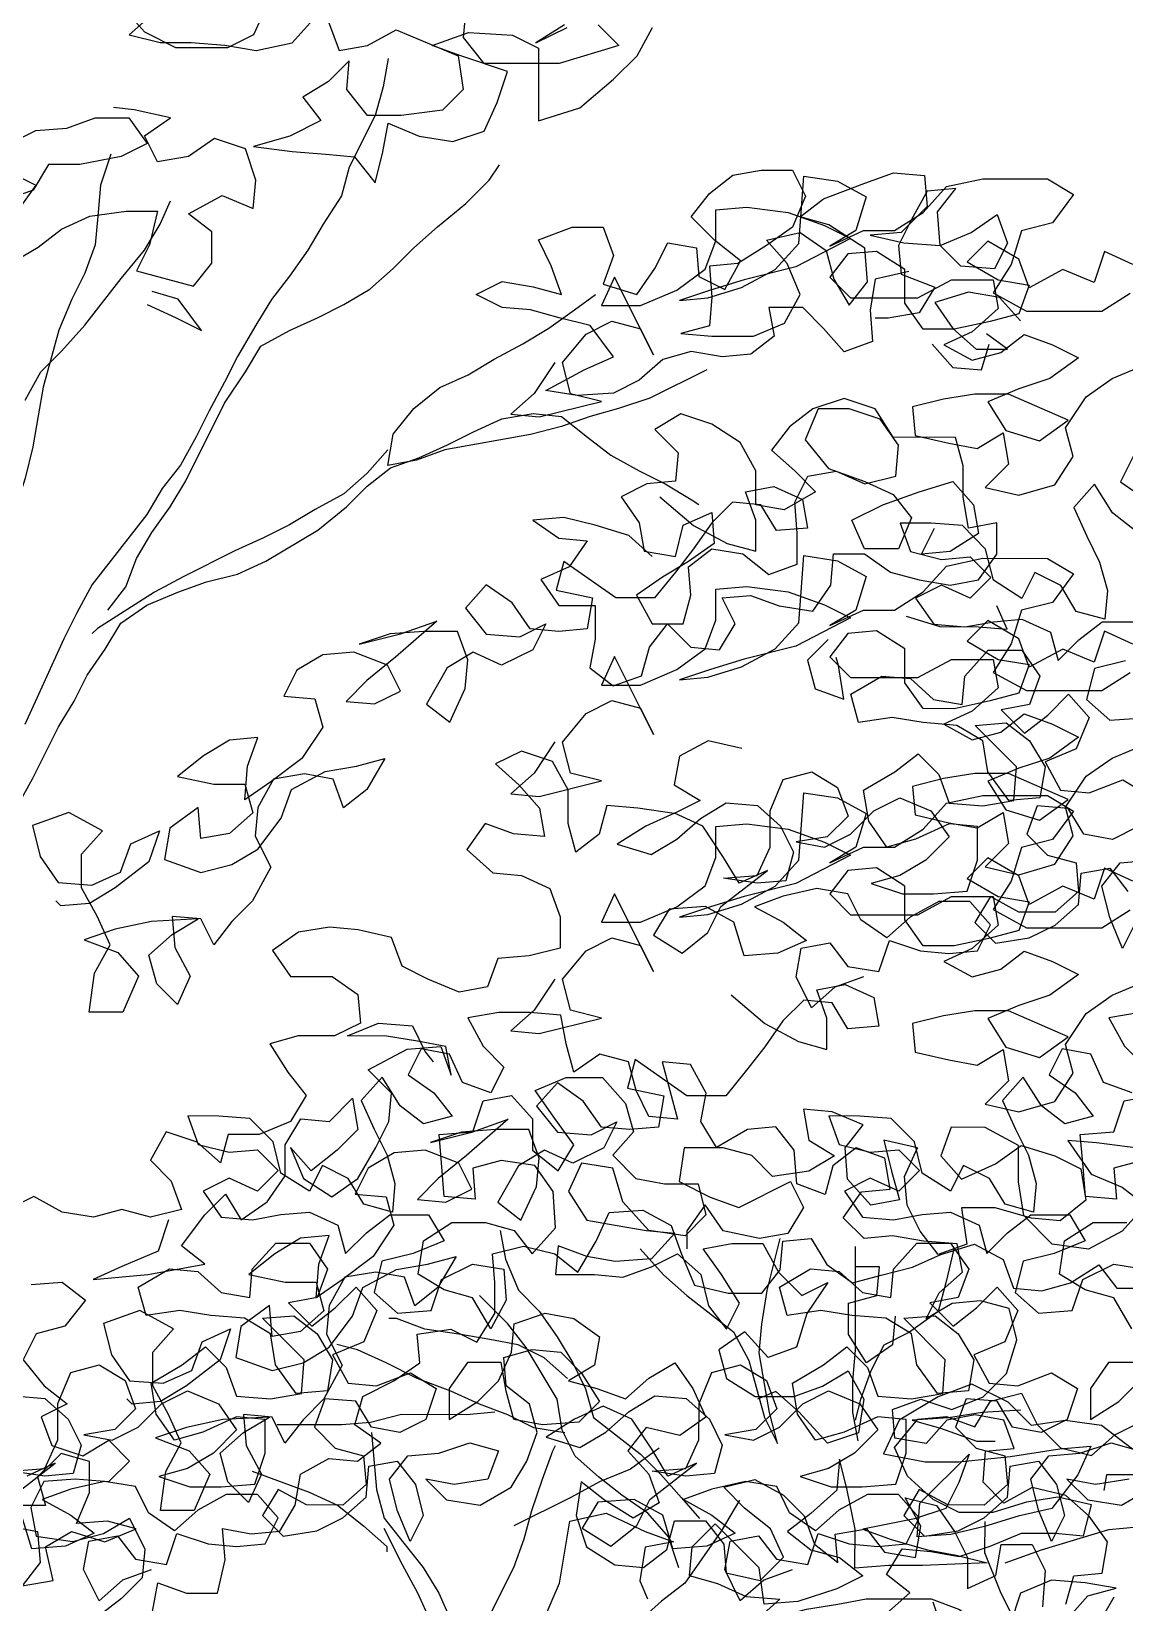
# Model space of a CAD drawing. Header units: inches. Extents: x 350994 to 353538, y 1581369 to 1583842.
# Drawn here: x 351498.143 to 351498.83, y 1583583.236 to 1583584.223 of the extents above; entities that cross this region are included whole.
import ezdxf

# ---------------------------------------------------------------- set-up
doc = ezdxf.new("R2010")
doc.units = ezdxf.units.IN
doc.header["$MEASUREMENT"] = 0
doc.linetypes.add('1', pattern=[0])
doc.layers.add('FOREST', color=96, linetype='Continuous')
doc.layers.add('TREE', color=81, linetype='1')

# ---------------------------------------------------------------- blocks, each defined once
blk = doc.blocks.new('TREE_4')
at = {"color": 94}
for points in [[(-470, 8776.1), (-493.2, 8741.5), (-519.3, 8718.4), (-487.5, 8715.4), (-418, 8732.7), (-452.7, 8741.4), (-461.4, 8776.1), (-435.3, 8807.9), (-406.4, 8822.4), (-374.6, 8813.6), (-360.2, 8784.7), (-403.5, 8871.5), (-417.9, 8839.7), (-374.6, 8839.7), (-334.1, 8857), (-302.3, 8880.1), (-290.7, 8911.9), (-290.6, 8946.6), (-255.9, 8949.4), (-209.7, 8943.6), (-169.2, 8929.1), (-140.3, 8914.6), (-201.1, 8882.9), (-258.9, 8868.5), (-296.5, 8856.9), (-331.2, 8845.4), (-299.4, 8848.3), (-261.8, 8859.8), (-224.2, 8880), (-198.1, 8908.9), (-195.2, 8943.6), (-192.3, 8984.1), (-154.7, 8978.3), (-122.9, 8960.9), (-134.5, 8923.3), (-163.5, 8906), (-125.8, 8923.3), (-91.2, 8923.3), (-59.3, 8943.5), (-33.3, 8972.4), (7.2, 8981), (79.5, 8980.9), (108.4, 8963.6), (85.2, 8931.8), (50.5, 8923.1), (38.9, 8885.6), (18.7, 8853.8), (56.2, 8833.5), (140.1, 8833.4), (171.9, 8853.6)], [(174.8, 8885.4), (143, 8899.9), (131.4, 8865.2), (96.7, 8879.7), (59.1, 8859.5), (47.6, 8891.3), (12.9, 8911.6), (-10.2, 8888.5), (24.4, 8868.2), (59.1, 8862.4), (47.5, 8830.6), (15.7, 8822), (-24.8, 8813.3), (-59.4, 8813.4), (-79.7, 8842.3), (-79.6, 8879.9), (-111.4, 8900.1), (-143.2, 8897.3), (-163.5, 8871.3), (-140.4, 8848.1), (-65.2, 8848.1), (-27.6, 8868.3), (18.7, 8868.2), (24.4, 8836.4), (-4.5, 8810.4), (-36.3, 8796), (-4.5, 8778.6), (27.3, 8787.3), (53.3, 8807.5), (85.1, 8795.9), (114, 8781.4), (82.2, 8758.3), (47.5, 8746.8), (12.8, 8732.3), (33, 8700.5), (70.5, 8688.9), (102.4, 8712), (35.9, 8741), (-1.7, 8741), (-36.4, 8735.3), (-71.1, 8726.6), (-68.2, 8694.8), (-30.7, 8686.1), (1.1, 8680.3), (30.1, 8697.6), (35.8, 8662.9), (9.8, 8636.9), (47.4, 8628.2), (87.8, 8639.7), (108.1, 8671.5), (99.5, 8703.3), (122.6, 8738), (151.6, 8758.2), (186.3, 8772.7)], [(-352.9, 8626.4), (-315.4, 8594.5), (-277.8, 8574.3), (-246, 8565.6), (-246, 8600.3), (-257.5, 8632.1), (-225.7, 8637.8), (-193.9, 8623.3), (-188.2, 8591.5), (-222.9, 8588.7), (-240.2, 8617.6), (-272, 8620.5), (-295.1, 8597.4), (-315.4, 8568.5), (-335.7, 8542.5), (-358.8, 8513.6), (-402.2, 8513.7), (-460, 8554.2), (-468.7, 8522.4), (-428.2, 8513.7), (-434, 8479), (-465.8, 8476.1), (-497.6, 8479), (-517.8, 8508), (-546.7, 8528.2), (-569.9, 8502.2), (-546.8, 8473.3), (-509.2, 8470.4), (-480.3, 8484.8), (-494.8, 8455.9), (-529.5, 8438.6), (-561.3, 8453.1), (-590.2, 8435.8), (-613.4, 8395.3), (-587.4, 8375), (-570, 8412.6), (-567.1, 8444.4), (-578.6, 8476.2), (-616.2, 8476.3), (-653.8, 8473.4), (-688.5, 8461.9), (-642.2, 8473.4), (-601.7, 8487.8), (-648, 8447.4), (-679.8, 8421.4), (-703, 8398.3), (-671.2, 8395.4), (-642.3, 8409.8), (-656.7, 8438.7), (-694.3, 8453.2), (-729, 8450.3), (-757.9, 8433), (-772.4, 8404.1), (-737.7, 8401.2), (-729, 8369.4), (-752.2, 8334.7), (-786.9, 8308.7), (-815.9, 8288.5), (-812.9, 8326.1), (-801.3, 8357.9), (-833.1, 8355), (-862.1, 8337.7), (-891, 8314.6), (-850.5, 8305.9), (-815.8, 8305.9), (-807.2, 8274.1), (-833.2, 8250.9), (-865, 8245.2), (-867.9, 8279.9), (-899.7, 8256.8), (-905.5, 8222.1), (-865.1, 8207.6), (-830.4, 8216.2), (-801.4, 8233.6), (-775.4, 8268.2), (-763.8, 8300), (-726.2, 8320.2), (-691.5, 8326), (-659.7, 8334.6), (-680, 8300), (-706, 8279.7), (-717.5, 8311.6), (-749.3, 8317.4), (-784, 8311.6), (-801.4, 8279.8), (-804.3, 8248), (-787, 8213.3), (-807.3, 8175.7), (-830.4, 8152.6), (-850.7, 8126.6), (-865.1, 8155.6), (-896.9, 8158.5), (-894.1, 8123.8), (-876.8, 8092), (-891.2, 8060.2), (-914.3, 8083.3), (-923, 8115.1), (-896.9, 8138.2), (-868, 8155.6), (-920.1, 8152.7), (-960.6, 8144.1), (-995.3, 8132.5), (-957.7, 8118.1), (-934.6, 8092), (-952, 8051.6), (-989.5, 8051.6), (-983.7, 8095), (-966.3, 8126.7), (-980.8, 8158.6), (-998.1, 8190.4), (-998.1, 8228), (-974.9, 8254), (-1012.5, 8274.2), (-1053, 8259.8), (-1044.3, 8225.1), (-1024.1, 8196.2), (-986.5, 8193.3), (-954.7, 8207.7), (-943.1, 8239.5), (-911.3, 8253.9), (-922.9, 8219.2), (-960.5, 8190.3), (-989.4, 8173), (-1021.2, 8170.2), (-1027, 8175.9)], [(-470, 8353), (-493.2, 8318.3), (-519.3, 8295.2), (-487.5, 8292.3), (-418, 8309.5), (-452.7, 8318.2), (-461.4, 8352.9), (-435.3, 8384.7), (-406.4, 8399.2), (-374.6, 8390.5), (-360.2, 8361.5), (-403.5, 8448.3), (-417.9, 8416.5), (-374.6, 8416.5), (-334.1, 8433.8), (-302.3, 8456.9), (-290.7, 8488.7), (-290.6, 8523.4), (-255.9, 8526.2), (-209.7, 8520.4), (-169.2, 8505.9), (-140.3, 8491.4), (-201.1, 8459.7), (-258.9, 8445.3), (-296.5, 8433.8), (-331.2, 8422.2), (-299.4, 8425.1), (-261.8, 8436.6), (-224.2, 8456.8), (-198.1, 8485.7), (-195.2, 8520.4), (-192.3, 8560.9), (-154.7, 8555.1), (-122.9, 8537.7), (-134.5, 8500.1), (-163.5, 8482.8), (-125.8, 8500.1), (-91.2, 8500.1), (-59.3, 8520.3), (-33.3, 8549.2), (7.2, 8557.8), (79.5, 8557.7), (108.4, 8540.4), (85.2, 8508.6), (50.5, 8499.9), (38.9, 8462.4), (18.7, 8430.6), (56.2, 8410.3), (140.1, 8410.2), (171.9, 8430.4)], [(174.8, 8462.2), (143, 8476.7), (131.4, 8442), (96.7, 8456.5), (59.1, 8436.3), (47.6, 8468.1), (12.9, 8488.4), (-10.2, 8465.3), (24.4, 8445), (59.1, 8439.2), (47.5, 8407.4), (15.7, 8398.8), (-24.8, 8390.1), (-59.4, 8390.2), (-79.7, 8419.1), (-79.6, 8456.7), (-111.4, 8477), (-143.2, 8474.1), (-163.5, 8448.1), (-140.4, 8424.9), (-65.2, 8424.9), (-27.6, 8445.1), (18.7, 8445), (24.4, 8413.2), (-4.5, 8387.2), (-36.3, 8372.8), (-4.5, 8355.4), (27.3, 8364.1), (53.3, 8384.3), (85.1, 8372.7), (114, 8358.2), (82.2, 8335.1), (47.5, 8323.6), (12.8, 8309.1), (33, 8277.3), (70.5, 8265.7), (102.4, 8288.8), (35.9, 8317.8), (-1.7, 8317.8), (-36.4, 8312.1), (-71.1, 8303.4), (-68.2, 8271.6), (-30.7, 8262.9), (1.1, 8257.1), (30.1, 8274.4), (35.8, 8239.7), (9.8, 8213.7), (47.4, 8205), (87.8, 8216.6), (108.1, 8248.3), (99.5, 8280.2), (122.6, 8314.8), (151.6, 8335), (186.3, 8349.5)], [(-261.6, 8345.6), (-299.2, 8354.3), (-331, 8337), (-336.9, 8305.2), (-308, 8287.8), (-336.9, 8273.4), (-377.4, 8279.2), (-412, 8282.1), (-420.7, 8250.3), (-446.8, 8230.1), (-455.4, 8261.9), (-455.4, 8299.5), (-472.7, 8331.3), (-507.4, 8342.9), (-536.3, 8328.5), (-510.3, 8305.3), (-487.2, 8279.3), (-481.5, 8247.5), (-516.2, 8250.4), (-548, 8262), (-568.2, 8233.1), (-539.3, 8207.1), (-507.5, 8204.1), (-475.7, 8189.7), (-464.2, 8157.8), (-464.2, 8123.2), (-498.9, 8114.5), (-533.6, 8111.7), (-545.2, 8079.9), (-577, 8074.1), (-611.7, 8088.6), (-640.6, 8103.1), (-652.2, 8134.9), (-689.7, 8143.6), (-721.5, 8146.5), (-756.2, 8140.8), (-785.2, 8120.6), (-765, 8091.6), (-718.7, 8091.6), (-689.8, 8071.3), (-686.9, 8039.5), (-715.9, 8025.1), (-756.3, 8025.1), (-788.2, 8016.5), (-767.9, 7984.6), (-747.7, 7958.6), (-765.1, 7929.7), (-799.8, 7915.3), (-834.5, 7915.3), (-843.2, 7883.5), (-869.2, 7906.7), (-903.9, 7918.3), (-921.3, 7886.5), (-898.2, 7863.3), (-886.6, 7831.5), (-921.3, 7822.9), (-953.1, 7831.6), (-984.9, 7822.9), (-1019.6, 7828.7), (-1051.4, 7846.1), (-1080.3, 7831.7)], [(-1054.4, 7747.8), (-1019.7, 7750.7), (-993.7, 7730.4), (-1016.9, 7701.5), (-1048.7, 7692.9), (-1063.2, 7664), (-1040, 7635), (-1014, 7614.8), (-1043, 7600.4), (-1031.4, 7568.5), (-996.8, 7556.9), (-967.8, 7574.3), (-944.7, 7551.1), (-967.9, 7528), (-1005.4, 7530.9), (-1040.1, 7528.1), (-1054.6, 7499.2), (-1048.9, 7467.4), (-1008.4, 7461.5), (-973.7, 7470.2), (-944.8, 7487.5), (-927.5, 7452.8), (-930.4, 7421), (-953.5, 7397.9), (-979.6, 7377.7)], [(-918.8, 7383.4), (-913, 7415.2), (-881.2, 7403.6), (-846.5, 7403.6), (-837.8, 7441.1), (-840.7, 7475.8), (-808.9, 7470), (-777.1, 7472.9), (-759.7, 7501.8), (-753.9, 7536.5), (-722.1, 7553.8), (-690.3, 7550.9), (-664.2, 7571.1), (-693.1, 7591.4), (-684.4, 7623.2), (-649.7, 7640.5), (-620.8, 7660.7), (-623.6, 7692.5), (-586.1, 7698.2), (-557.2, 7683.8), (-536.9, 7715.5), (-536.9, 7750.2), (-539.7, 7782), (-505, 7790.7), (-470.3, 7782), (-444.3, 7761.7), (-424.1, 7796.4), (-409.6, 7828.2), (-372, 7831), (-340.2, 7813.7), (-328.7, 7781.9), (-314.2, 7747.1), (-276.7, 7738.4), (-239.1, 7738.4), (-218.8, 7764.4), (-215.9, 7796.2), (-184.1, 7799.1), (-166.8, 7770.1), (-137.9, 7749.9), (-106, 7758.5), (-71.3, 7767.2), (-39.5, 7781.6), (-1.9, 7793.1), (29.9, 7775.7), (41.4, 7743.9), (73.2, 7741), (105, 7749.7), (136.8, 7769.9), (157, 7743.8), (194.6, 7743.8)], [(180.3, 7899.9), (134.1, 7905.8), (102.3, 7908.7), (128.3, 7871.1), (162.9, 7856.6), (188.9, 7836.3), (162.9, 7807.4), (125.3, 7787.2), (84.8, 7793), (53, 7824.9), (47.3, 7862.5), (47.3, 7902.9), (9.8, 7923.2), (-27.8, 7923.3), (-39.4, 7891.5), (-16.3, 7865.4), (21.3, 7882.7), (50.2, 7902.9), (87.8, 7891.3), (116.7, 7876.9), (122.4, 7842.2), (93.5, 7819.1), (61.7, 7822), (21.2, 7833.6), (-16.3, 7833.6), (-10.6, 7793.1), (-42.4, 7781.6), (-62.6, 7807.6), (-77.1, 7836.6), (-79.9, 7868.4), (-65.4, 7900.2), (-103, 7908.9), (-94.4, 7874.2), (-85.7, 7842.3), (-117.5, 7836.6), (-143.5, 7865.5), (-146.4, 7900.2), (-126.1, 7926.2), (-160.8, 7940.7), (-192.6, 7943.6), (-186.9, 7908.9), (-158, 7891.6), (-186.9, 7874.2), (-227.4, 7868.5), (-250.5, 7891.7), (-282.3, 7900.4), (-325.7, 7900.4), (-331.5, 7862.8), (-296.8, 7845.4), (-265, 7833.8), (-207.1, 7862.7), (-192.7, 7833.8), (-210.1, 7804.9), (-241.9, 7799.1), (-282.4, 7807.8), (-302.6, 7836.8), (-322.8, 7807.9), (-322.9, 7787.6)], [(-470, 8088.5), (-493.2, 8053.8), (-519.3, 8030.7), (-487.5, 8027.8), (-418, 8045), (-452.7, 8053.8), (-461.4, 8088.5), (-435.3, 8120.2), (-406.4, 8134.7), (-374.6, 8126), (-360.2, 8097), (-403.5, 8183.8), (-417.9, 8152), (-374.6, 8152), (-334.1, 8169.3), (-302.3, 8192.4), (-290.7, 8224.2), (-290.6, 8258.9), (-255.9, 8261.7), (-209.7, 8255.9), (-169.2, 8241.4), (-140.3, 8226.9), (-201.1, 8195.2), (-258.9, 8180.8), (-296.5, 8169.3), (-331.2, 8157.7), (-299.4, 8160.6), (-261.8, 8172.1), (-224.2, 8192.3), (-198.1, 8221.2), (-195.2, 8255.9), (-192.3, 8296.4), (-154.7, 8290.6), (-122.9, 8273.2), (-134.5, 8235.6), (-163.5, 8218.3), (-125.8, 8235.6), (-91.2, 8235.6), (-59.3, 8255.8), (-33.3, 8284.7), (7.2, 8293.3), (79.5, 8293.2), (108.4, 8275.9), (85.2, 8244.1), (50.5, 8235.4), (38.9, 8197.9), (18.7, 8166.1), (56.2, 8145.8), (140.1, 8145.7), (171.9, 8165.9)], [(174.8, 8197.7), (143, 8212.2), (131.4, 8177.5), (96.7, 8192), (59.1, 8171.8), (47.6, 8203.6), (12.9, 8223.9), (-10.2, 8200.8), (24.4, 8180.5), (59.1, 8174.7), (47.5, 8142.9), (15.7, 8134.3), (-24.8, 8125.6), (-59.4, 8125.7), (-79.7, 8154.6), (-79.6, 8192.2), (-111.4, 8212.5), (-143.2, 8209.6), (-163.5, 8183.6), (-140.4, 8160.4), (-65.2, 8160.4), (-27.6, 8180.6), (18.7, 8180.5), (24.4, 8148.7), (-4.5, 8122.7), (-36.3, 8108.3), (-4.5, 8090.9), (27.3, 8099.6), (53.3, 8119.8), (85.1, 8108.2), (114, 8093.7), (82.2, 8070.6), (47.5, 8059.1), (12.8, 8044.7), (33, 8012.8), (70.5, 8001.2), (102.4, 8024.3), (35.9, 8053.3), (-1.7, 8053.3), (-36.4, 8047.6), (-71.1, 8038.9), (-68.2, 8007.1), (-30.7, 7998.4), (1.1, 7992.6), (30.1, 8009.9), (35.8, 7975.2), (9.8, 7949.2), (47.4, 7940.5), (87.8, 7952.1), (108.1, 7983.8), (99.5, 8015.7), (122.6, 8050.3), (151.6, 8070.5), (186.3, 8085)], [(-273.5, 8070.9), (-235.9, 8039.1), (-198.3, 8018.8), (-166.5, 8010.1), (-166.5, 8044.8), (-178, 8076.6), (-146.2, 8082.4), (-114.4, 8067.9), (-108.7, 8036.1), (-143.4, 8033.2), (-160.7, 8062.2), (-192.5, 8065.1), (-215.7, 8042), (-235.9, 8013.1), (-256.2, 7987.1), (-279.3, 7958.2), (-322.7, 7958.2), (-380.5, 7998.7), (-389.2, 7967), (-348.7, 7958.2), (-354.5, 7923.6), (-386.4, 7920.7), (-418.2, 7923.6), (-438.4, 7952.5), (-467.3, 7972.8), (-490.4, 7946.8), (-467.3, 7917.9), (-429.7, 7914.9), (-400.8, 7929.4), (-415.3, 7900.5), (-450, 7883.2), (-481.8, 7897.6), (-510.7, 7880.3), (-533.9, 7839.9), (-507.9, 7819.6), (-490.5, 7857.2), (-487.6, 7889), (-499.1, 7920.8), (-536.7, 7920.8), (-574.3, 7918), (-609, 7906.4), (-562.7, 7918), (-522.2, 7932.4), (-568.5, 7891.9), (-600.4, 7866), (-623.5, 7842.8), (-591.7, 7839.9), (-562.8, 7854.4), (-577.2, 7883.3), (-614.8, 7897.8), (-649.5, 7894.9), (-678.4, 7877.6), (-692.9, 7848.7), (-658.2, 7845.8), (-649.6, 7814), (-672.7, 7779.3), (-707.4, 7753.3), (-736.4, 7733.1), (-733.4, 7770.7), (-721.9, 7802.5), (-753.7, 7799.6), (-782.6, 7782.3), (-811.5, 7759.2), (-771.1, 7750.5), (-736.4, 7750.4), (-727.7, 7718.6), (-753.8, 7695.5), (-785.6, 7689.8), (-788.4, 7724.4), (-820.3, 7701.3), (-826.1, 7666.7), (-785.6, 7652.2), (-750.9, 7660.8), (-722, 7678.1), (-695.9, 7712.8), (-684.3, 7744.6), (-646.7, 7764.8), (-612, 7770.5), (-580.2, 7779.2), (-600.5, 7744.5), (-626.5, 7724.3), (-638, 7756.1), (-669.8, 7761.9), (-704.5, 7756.2), (-721.9, 7724.4), (-724.8, 7692.6), (-707.5, 7657.9), (-727.8, 7620.3), (-751, 7597.2), (-771.2, 7571.2), (-785.6, 7600.1), (-817.4, 7603), (-814.6, 7568.3), (-797.3, 7536.5), (-811.8, 7504.7), (-834.9, 7527.9), (-843.5, 7559.7), (-817.5, 7582.8), (-788.5, 7600.1), (-840.6, 7597.3), (-881.1, 7588.6), (-915.8, 7577.1), (-878.2, 7562.6), (-855.1, 7536.6), (-872.5, 7496.1), (-910.1, 7496.1), (-904.2, 7539.5), (-886.9, 7571.3), (-901.3, 7603.1), (-918.6, 7634.9), (-918.6, 7672.5), (-895.4, 7698.5), (-933, 7718.8), (-973.5, 7704.4), (-964.8, 7669.7), (-944.6, 7640.7), (-907, 7637.8), (-875.2, 7652.2), (-863.6, 7684), (-831.8, 7698.5), (-843.4, 7663.8), (-881, 7634.9), (-910, 7617.6), (-941.8, 7614.7), (-947.5, 7620.5)], [(-901.1, 7820), (-912.7, 7785.3), (-953.2, 7768), (-985, 7753.5), (-924.3, 7759.3), (-860.7, 7770.8), (-886.7, 7791), (-860.6, 7825.7), (-837.5, 7848.8), (-820.1, 7819.9), (-791.2, 7840.1), (-770.9, 7869), (-770.9, 7903.7), (-753.5, 7932.6), (-721.7, 7929.7), (-695.7, 7955.7), (-689.9, 7921), (-713.1, 7897.9), (-742, 7874.8), (-765.1, 7900.8), (-750.7, 7866.1), (-718.9, 7845.8), (-690, 7866), (-669.7, 7900.7), (-655.2, 7929.6), (-652.3, 7961.4), (-678.3, 7987.5), (-634.9, 8010.5), (-597.3, 8013.4), (-585.8, 7981.6), (-591.6, 8013.4), (-623.4, 8019.2), (-658, 8025), (-701.4, 8025.1), (-666.7, 8039.5), (-629.1, 8036.6), (-614.7, 8007.6), (-606, 7996.1)], [(824.8, 7558.2), (810.3, 7526.4), (781.4, 7511.9), (723.5, 7512), (688.9, 7529.4), (665.7, 7555.4)], [(697.5, 7549.6), (671.5, 7526.5), (706.2, 7517.8), (740.9, 7517.8), (778.5, 7514.8), (813.2, 7509), (853.6, 7517.7), (876.8, 7543.7)], [(894.1, 7540.8), (905.7, 7508.9), (937.5, 7514.7), (969.3, 7532), (1038.7, 7503), (1044.4, 7465.4), (1021.3, 7442.3), (975, 7436.6), (937.4, 7436.6), (914.3, 7465.6), (917.2, 7497.4), (894.1, 7474.3), (865.2, 7456.9), (885.4, 7430.9), (850.7, 7413.6), (810.2, 7402.1), (853.5, 7396.2), (891.1, 7393.3), (922.9, 7390.4), (946, 7361.4), (954.7, 7396.1), (960.5, 7427.9), (995.2, 7413.4), (1032.8, 7407.6), (1067.5, 7419.2), (1082, 7451), (1093.6, 7485.6), (1041.6, 7503), (1009.8, 7514.6), (1050.3, 7529), (1099.4, 7526.1), (1128.3, 7511.6), (1128.2, 7430.7), (1174.5, 7445.1), (1212.1, 7476.9), (1238.2, 7502.9), (1255.6, 7534.6)], [(1157.3, 7537.6), (1125.4, 7517.4), (1160.1, 7534.7)], [(1194.8, 7537.6), (1217.9, 7514.4), (1151.4, 7494.3), (1067.6, 7494.3), (1044.5, 7523.3), (1047.4, 7555.1)], [(-531, 7808.1), (-525.3, 7776.3), (-510.8, 7741.5), (-487.7, 7718.4), (-467.5, 7689.5), (-450.2, 7660.5), (-435.8, 7631.6), (-427.1, 7599.8), (-375.1, 7559.3), (-352, 7536.1), (-328.9, 7510.1), (-308.7, 7486.9)], [(-374.9, 7787.7), (-348.9, 7758.7), (-322.9, 7735.6), (-270.9, 7695.1), (-253.6, 7663.2), (-236.3, 7599.6), (-221.9, 7570.7), (-230.5, 7605.4), (-236.3, 7637.2), (-242, 7671.9), (-239.1, 7703.7), (-233.3, 7741.3), (-218.8, 7799.1)], [(-134.9, 7790.4), (-135, 7674.7), (-138, 7640), (-138, 7605.3), (-132.2, 7573.5)], [(-25.1, 7787.4), (-33.8, 7749.8), (-42.5, 7718), (-74.3, 7694.9), (-103.2, 7680.5), (-117.7, 7651.6), (-129.3, 7619.8), (-135.1, 7596.6)], [(-331.9, 7432), (-343.4, 7466.7), (-366.5, 7492.8), (-395.4, 7513), (-421.4, 7533.3), (-447.4, 7556.4), (-461.8, 7585.4), (-467.6, 7620.1), (-502.2, 7677.9), (-522.4, 7704), (-554.2, 7735.8)], [(-456, 7643.2), (-482, 7666.3), (-510.9, 7680.8), (-542.7, 7686.6), (-577.4, 7692.5), (-615, 7698.3), (-646.8, 7709.9), (-655.4, 7709.9)], [(-458.9, 7582.5), (-493.6, 7588.3), (-522.5, 7602.8), (-554.3, 7614.4), (-586.1, 7628.9), (-623.7, 7643.3), (-658.4, 7660.7), (-690.2, 7675.2), (-713.3, 7681)], [(-1078.9, 7478.5), (-1047.1, 7472.7), (-1044.3, 7438), (-1064.5, 7412), (-1029.8, 7417.7), (-1038.5, 7455.3), (-1009.5, 7472.6), (-972, 7461), (-937.3, 7475.5), (-969, 7484.2), (-1003.7, 7481.3), (-989.3, 7516), (-989.2, 7550.7), (-1021, 7559.4), (-1047.1, 7533.4), (-1038.4, 7501.6), (-1076, 7501.6)], [(32.4, 7437.5), (72.9, 7451.9), (148.1, 7474.9), (179.9, 7477.8)], [(174.2, 7564.5), (139.6, 7590.6), (99.1, 7596.4), (61.5, 7590.7), (35.5, 7616.7), (-5, 7637), (-42.6, 7622.6), (-86, 7596.6), (-103.3, 7559), (-57.1, 7550.3), (-19.5, 7550.3), (38.3, 7556), (93.3, 7564.6), (128, 7567.5), (113.5, 7535.7), (84.5, 7498.1), (46.9, 7489.5), (9.3, 7478), (-28.2, 7469.3), (-65.8, 7466.5), (-62.9, 7504), (-7.9, 7558.9), (-19.5, 7527.1), (-34, 7498.2), (-68.7, 7486.7), (-126.5, 7475.2), (-94.8, 7463.6), (-54.3, 7452), (-22.5, 7446.2), (12.2, 7437.5), (-60.1, 7434.7), (-97.7, 7434.7), (-135.3, 7431.8), (-135.2, 7475.2), (-143.9, 7518.6), (-152.5, 7553.3), (-155.4, 7518.6), (-184.4, 7492.6), (-210.4, 7472.4), (-184.4, 7452.1), (-152.6, 7443.4), (-126.6, 7423.1), (-155.5, 7408.7), (-198.9, 7394.3), (-236.5, 7391.4), (-242.2, 7431.9), (-291.3, 7481.1), (-317.4, 7455.1), (-320.3, 7423.3), (-288.5, 7414.6), (-256.7, 7400.1), (-219.1, 7397.2), (-248.1, 7371.2)], [(-482.3, 7374.3), (-464.9, 7414.8), (-453.3, 7484.2), (-412.8, 7492.8), (-369.4, 7472.5), (-337.6, 7460.9), (-369.4, 7455.2), (-375.2, 7417.6), (-366.6, 7397.3)], [(-537, 7605.7), (-568.8, 7602.8), (-641.1, 7602.9), (-675.8, 7594.2), (-707.6, 7591.4), (-779.9, 7591.4)], [(49.9, 7608), (6.6, 7605.2), (-31, 7599.4), (-71.5, 7596.6), (-39.7, 7587.9), (0.8, 7573.4), (21, 7573.4)], [(180, 7535.6), (145.3, 7535.7), (142.4, 7518.3)], [(960.6, 7500.2), (954.8, 7468.4), (946.1, 7436.6), (917.1, 7378.8), (908.4, 7347), (888.2, 7315.2), (870.8, 7286.3), (850.5, 7257.4), (830.3, 7231.4), (812.9, 7202.5), (792.6, 7167.9), (778.1, 7139), (760.7, 7107.2), (746.3, 7078.3), (728.9, 7046.5), (708.6, 7020.5), (691.3, 6991.6), (630.5, 6913.6), (613.1, 6881.8), (598.6, 6852.9), (555.1, 6757.5)], [(555.5, 7118.9), (572.9, 7150.7), (596, 7173.8), (622.1, 7202.7), (662.6, 7254.7), (688.6, 7286.5), (706, 7315.4), (717.6, 7341.4)], [(9.4, 7483.7), (9.3, 7449), (26.6, 7405.7), (43.9, 7370.9), (41, 7336.3), (32.3, 7304.5), (23.6, 7269.8), (12, 7235.1), (3.3, 7197.5), (0.4, 7165.7), (0.3, 7116.6)], [(538.4, 7405.2), (567.3, 7419.6), (602, 7422.5), (633.8, 7434), (671.4, 7434), (691.6, 7405.1), (662.7, 7390.6), (616.4, 7382), (581.7, 7382), (564.4, 7353.1), (532.5, 7341.6)], [(538.4, 7373.4), (567.3, 7358.9), (547, 7330)], [(535.4, 7269.3), (570.1, 7289.5), (596.1, 7309.7), (627.9, 7324.2), (668.4, 7329.9), (703.1, 7329.9), (694.4, 7292.3), (679.9, 7263.4), (743.5, 7246), (763.8, 7272), (763.8, 7306.7), (737.8, 7326.9), (775.4, 7347.1), (810.1, 7332.7), (813, 7364.5), (801.5, 7399.2), (766.8, 7410.8), (737.9, 7390.6), (703.2, 7384.8), (688.7, 7413.7), (717.7, 7433.9), (677.2, 7442.7), (654.1, 7445.6)], [(-48.6, 7394.2), (-22.6, 7316.1), (-14, 7284.3), (-14, 7246.7), (-11.1, 7209.1), (-8.3, 7177.3)], [(0.4, 7157), (-8.3, 7191.7), (-14, 7226.4), (0.5, 7258.2), (32.3, 7284.2), (119.1, 7344.9), (142.3, 7379.5), (153.8, 7399.8)], [(651.1, 7393.5), (639.5, 7358.8), (636.6, 7324.1), (633.7, 7292.3), (622.1, 7260.5), (607.6, 7231.7), (593.1, 7197), (575.7, 7133.4), (569.9, 7101.6), (564.1, 7066.9), (555.4, 7032.2), (543.8, 6994.6), (540.9, 6980.2)], [(647.8, 6884.7), (668, 6910.7), (679.6, 6942.5), (697, 6971.4), (717.3, 7000.2), (734.7, 7029.1), (778.1, 7115.8), (801.3, 7150.5), (818.6, 7179.4), (850.5, 7196.7), (882.3, 7211.2), (911.2, 7225.6), (940.1, 7242.9), (966.2, 7266), (989.3, 7289.1), (1015.4, 7312.2), (1047.2, 7338.2), (1073.2, 7364.2), (1084.8, 7381.6)], [(1541.5, 7262.6), (1503.9, 7254), (1498.1, 7219.3), (1501, 7184.6), (1469.2, 7173), (1446.1, 7199.1), (1423, 7222.2), (1385.4, 7222.3), (1391.1, 7190.5), (1365.1, 7170.2), (1333.3, 7167.4), (1298.6, 7173.2), (1266.8, 7164.5), (1240.7, 7141.4), (1211.8, 7127), (1171.3, 7124.2), (1136.6, 7130), (1180, 7153.1), (1211.8, 7167.5), (1185.9, 7202.2), (1151.2, 7210.9), (1119.4, 7219.6), (1087.6, 7222.5), (1058.7, 7237), (1087.6, 7251.4), (1122.3, 7245.6), (1154.1, 7236.9), (1142.5, 7268.7), (1128.1, 7297.7), (1165.7, 7312.1), (1200.4, 7312.1), (1211.9, 7280.2), (1200.4, 7248.5), (1237.9, 7236.9), (1258.2, 7265.8), (1272.7, 7294.6), (1304.5, 7288.8), (1307.3, 7257), (1336.2, 7242.5), (1353.6, 7274.3), (1324.7, 7297.5), (1298.7, 7323.5), (1319, 7349.5), (1345, 7369.8), (1376.8, 7375.5), (1411.5, 7375.5), (1426, 7346.6), (1411.5, 7311.9), (1382.5, 7291.7), (1350.7, 7271.4), (1318.9, 7268.6), (1321.8, 7233.9), (1318.9, 7202.1), (1287, 7193.4), (1321.7, 7190.5), (1368, 7190.5), (1402.7, 7204.9), (1420.1, 7236.7), (1405.7, 7271.4), (1382.6, 7297.4), (1420.1, 7306.1), (1449, 7285.8), (1457.7, 7254), (1475, 7225.1), (1495.3, 7251.1), (1492.4, 7288.7), (1452, 7314.7), (1420.2, 7323.4), (1446.2, 7343.6), (1492.5, 7360.9), (1524.3, 7372.5), (1559, 7369.6), (1561.8, 7334.9), (1532.9, 7306), (1498.2, 7303.1), (1535.8, 7294.4), (1576.3, 7291.5), (1611, 7305.9), (1639.9, 7326.1), (1651.4, 7294.3), (1637, 7265.4), (1599.4, 7268.3), (1576.3, 7291.5), (1573.4, 7329.1), (1593.7, 7355.1), (1561.9, 7352.2), (1544.5, 7320.4), (1530, 7291.5), (1532.9, 7259.7), (1570.4, 7245.2), (1553.1, 7216.3), (1518.4, 7210.6), (1503.9, 7210.6)], [(691.5, 7225.8), (723.3, 7211.3), (752.2, 7196.8), (726.2, 7231.5), (697.3, 7240.2)], [(1315.9, 7152.9), (1252.3, 7121.2), (1217.6, 7109.7), (1185.8, 7101), (1153.9, 7089.5), (1119.2, 7080.8), (1023.8, 7063.6), (992, 7052), (960.2, 7046.3), (966, 7081), (989.2, 7109.9), (1018.1, 7133), (1049.9, 7147.4), (1078.8, 7164.7), (1110.7, 7182), (1139.6, 7199.4), (1168.5, 7219.6), (1191.7, 7236.9)], [(1665.8, 7207.6), (1642.7, 7233.6), (1608, 7239.4), (1570.4, 7227.9), (1590.6, 7198.9), (1616.6, 7175.8), (1651.3, 7175.8), (1628.2, 7193.1)], [(1567.5, 7181.6), (1590.6, 7155.6), (1622.4, 7152.7), (1631.1, 7181.6)], [(1255, 6944.8), (1229, 6968), (1191.4, 6979.6), (1156.7, 6988.3), (1122, 6985.4), (1150.9, 6965.2), (1182.7, 6962.2), (1162.5, 6933.3), (1130.7, 6918.9), (1150.9, 6890), (1191.4, 6889.9), (1191.3, 6852.4), (1185.5, 6820.6), (1211.5, 6800.3), (1243.3, 6811.8), (1252, 6843.6), (1272.3, 6869.6), (1298.3, 6843.6), (1330.1, 6840.7), (1347.5, 6869.6), (1333, 6898.5), (1364.8, 6901.3), (1396.6, 6889.8), (1434.2, 6883.9), (1454.5, 6912.8), (1457.4, 6947.5), (1492.1, 6947.5), (1521, 6927.2), (1552.8, 6918.5), (1587.5, 6912.7), (1619.3, 6918.5), (1639.6, 6947.4), (1639.6, 6982.1), (1607.8, 6976.3), (1602, 7011), (1602.1, 7045.7), (1593.4, 7077.5), (1524, 7077.6), (1503.8, 7109.4), (1469.1, 7121), (1434.4, 7109.5), (1408.4, 7089.2), (1388.1, 7063.2), (1414.1, 7040.1), (1437.2, 7016.9), (1402.5, 6996.7), (1370.7, 7002.5), (1370.8, 7040.1), (1353.4, 7071.9), (1321.6, 7092.2), (1287, 7103.8), (1258, 7086.5), (1284, 7060.4), (1281.1, 7028.6), (1249.3, 7025.8), (1220.4, 7011.4), (1240.6, 6982.4), (1246.3, 6950.6), (1281, 6944.8), (1289.7, 6979.5), (1321.6, 6993.9), (1324.4, 6959.2), (1295.5, 6939), (1266.6, 6921.7), (1237.6, 6901.5), (1254.9, 6869.6), (1289.6, 6869.6), (1298.3, 6901.4), (1295.5, 6933.2), (1321.5, 6953.4), (1356.2, 6947.6), (1385.1, 6924.5), (1416.9, 6936), (1416.9, 6970.7), (1414.1, 7005.4), (1428.6, 7034.3), (1460.4, 7040), (1492.2, 7025.6), (1526.9, 7034.2), (1529.8, 7068.9), (1509.6, 7097.8), (1474.9, 7109.4), (1440.2, 7109.5), (1425.7, 7074.8), (1451.7, 7042.9), (1492.2, 7028.4), (1524, 7014), (1544.2, 6987.9), (1529.7, 6953.2), (1492.1, 6953.3), (1477.7, 6985.1), (1512.4, 7002.4), (1552.9, 7016.8), (1590.5, 7028.4), (1613.6, 7002.3), (1619.3, 6970.5), (1587.5, 6950.3), (1555.7, 6947.4), (1570.2, 6976.3)], [(546.4, 6665), (563.8, 6696.8), (592.7, 6754.6), (610.1, 6783.5), (624.6, 6812.4), (644.9, 6841.3), (662.2, 6870.2), (691.2, 6890.4), (725.9, 6904.8), (757.7, 6916.4), (792.4, 6925), (824.2, 6939.4), (882.1, 6974.1), (913.9, 7000.1), (937, 7023.2), (963.1, 7043.4), (994.9, 7054.9), (1026.7, 7069.4), (1055.6, 7083.8), (1087.5, 7098.2), (1122.2, 7104), (1154, 7101), (1182.9, 7077.9), (1208.9, 7057.6), (1240.6, 7040.2), (1269.5, 7025.8), (1298.4, 7008.4), (1307.1, 7002.6)], [(1490.8, 6476.1), (1458.9, 6464.5), (1432.9, 6441.4), (1415.6, 6476.1), (1421.4, 6507.9), (1453.2, 6513.7), (1473.4, 6487.6), (1508.1, 6481.8), (1519.7, 6516.5), (1554.4, 6504.9), (1586.2, 6502), (1618, 6504.9), (1632.5, 6533.8), (1609.4, 6559.8), (1574.7, 6559.8), (1542.9, 6542.5), (1516.8, 6519.4), (1487.9, 6539.7), (1473.5, 6568.6), (1438.8, 6574.4), (1401.2, 6565.8), (1369.4, 6554.2), (1401.2, 6536.9), (1427.2, 6516.6), (1395.4, 6502.2), (1357.8, 6499.3), (1346.2, 6536.9), (1314.5, 6554.3), (1274, 6551.4), (1256.6, 6522.5), (1288.4, 6502.3), (1317.3, 6525.4), (1331.8, 6554.3), (1383.9, 6594.7), (1352.1, 6580.3), (1334.7, 6609.2), (1311.6, 6643.9), (1279.9, 6658.4), (1248, 6644), (1216.2, 6623.8), (1253.8, 6612.2), (1282.7, 6629.5), (1308.8, 6652.6), (1337.7, 6669.9), (1372.4, 6667), (1398.4, 6643.8), (1412.8, 6614.9), (1404.1, 6583.1), (1372.3, 6580.3), (1334.7, 6586.1), (1372.3, 6588.9), (1386.8, 6620.7), (1386.8, 6661.2), (1401.3, 6695.9), (1433.1, 6704.5), (1462, 6687.2), (1473.6, 6655.3), (1450.4, 6632.2), (1415.7, 6626.5), (1447.5, 6620.7), (1476.4, 6635.1), (1502.5, 6661.1), (1531.4, 6675.5), (1566.1, 6661), (1586.3, 6632.1), (1560.3, 6606.1), (1531.3, 6588.8), (1499.5, 6580.1), (1534.2, 6568.6), (1568.9, 6568.5), (1606.5, 6571.4), (1618.1, 6606.1), (1618.1, 6643.6), (1586.3, 6646.6), (1548.7, 6629.3), (1516.9, 6620.6), (1496.7, 6649.5), (1490.9, 6684.2), (1525.7, 6704.4), (1551.7, 6724.7), (1574.8, 6701.5), (1586.3, 6669.7), (1623.9, 6666.8), (1658.6, 6672.5), (1661.6, 6710.1), (1615.3, 6756.4), (1650, 6759.3), (1676, 6739), (1693.4, 6710.1), (1687.5, 6675.4), (1652.8, 6672.5), (1629.7, 6704.4), (1624, 6739.1), (1595.1, 6756.4), (1557.5, 6759.4), (1522.8, 6765.2), (1485.2, 6759.4), (1476.6, 6791.2), (1511.3, 6811.4), (1543.1, 6808.5), (1569.1, 6785.4), (1600.9, 6779.6), (1603.8, 6811.4), (1629.9, 6840.2), (1667.5, 6840.2), (1687.7, 6811.3), (1676.1, 6779.5), (1644.3, 6773.7), (1670.3, 6747.7), (1696.3, 6767.9), (1719.5, 6791), (1742.6, 6765), (1728.1, 6730.3), (1693.4, 6715.9), (1710.7, 6684), (1742.5, 6681.1), (1780.1, 6695.5), (1809, 6678.2)], [(1797.4, 6643.5), (1768.5, 6629.1), (1736.7, 6634.9), (1719.3, 6663.8), (1684.6, 6666.7), (1673.1, 6634.9), (1696.2, 6611.8), (1728, 6603.1), (1730.8, 6571.3), (1704.8, 6548.2), (1664.3, 6548.2), (1632.5, 6565.6), (1615.1, 6536.7), (1638.2, 6513.5), (1675.8, 6519.3), (1704.8, 6533.7), (1730.8, 6556.8), (1733.7, 6591.5), (1765.5, 6597.3), (1785.8, 6571.2)], [(1794.4, 6536.5), (1779.9, 6507.6), (1765.5, 6542.3), (1756.8, 6577), (1777.1, 6603), (1811.8, 6605.9)], [(1792, 7056.9), (1777.5, 7028), (1806.4, 7007.8)], [(1794.8, 6973.1), (1768.8, 6993.4), (1748.6, 7025.2), (1725.4, 6999.2), (1739.9, 6967.4), (1754.3, 6938.4), (1762.9, 6906.6), (1760, 6874.8), (1728.2, 6883.5), (1710.9, 6912.5), (1682, 6926.9), (1667.5, 6898), (1635.7, 6918.3), (1627.1, 6953), (1601.1, 6979.1), (1566.4, 6982), (1531.7, 6982), (1543.2, 6950.2), (1577.9, 6941.5), (1609.7, 6944.4), (1632.8, 6921.2), (1609.7, 6898.1), (1577.9, 6912.6), (1549, 6898.1), (1569.2, 6869.2), (1603.9, 6866.3), (1635.7, 6872), (1667.5, 6874.9), (1699.3, 6860.4), (1707.9, 6828.6), (1731.1, 6851.7), (1757.1, 6871.9), (1800.5, 6871.9)], [(1783.1, 6828.5), (1748.4, 6819.9), (1739.7, 6785.2), (1765.7, 6762.1), (1803.3, 6764.9)], [(960.2, 7063.6), (937.1, 7037.6), (911, 7014.5), (879.2, 6997.2), (850.3, 6979.9), (821.3, 6965.5), (789.5, 6951), (731.7, 6922.2), (699.8, 6904.8), (636.2, 6864.4), (630.4, 6858.7)], [(1538.3, 6878.1), (1575.9, 6866.5), (1619.2, 6866.4), (1651, 6863.5), (1639.5, 6889.5)], [(1451.5, 6852.1), (1428.4, 6829), (1437, 6797.2), (1468.8, 6785.6), (1463.1, 6823.2), (1460.2, 6831.9)], [(-2524.9, 6089), (-2498.9, 6112.1), (-2524.9, 6132.3), (-2507.5, 6161.2), (-2475.7, 6158.3), (-2443.9, 6152.5), (-2409.2, 6164), (-2374.5, 6178.4), (-2336.9, 6178.4), (-2305.1, 6175.5), (-2296.4, 6210.2), (-2334, 6218.9), (-2368.7, 6213.1), (-2406.3, 6201.6), (-2443.9, 6201.6), (-2472.8, 6216.1), (-2501.7, 6242.2), (-2516.1, 6274), (-2490, 6305.8), (-2458.2, 6308.6), (-2426.4, 6297), (-2409.1, 6325.9), (-2374.4, 6334.6), (-2357, 6299.9), (-2331, 6273.8), (-2296.4, 6265.1), (-2270.3, 6288.2), (-2241.4, 6302.7)], [(696, 5814.8), (664.1, 5803.3), (638.1, 5780.2), (620.8, 5814.9), (626.6, 5846.7), (658.4, 5852.5), (678.6, 5826.4), (713.3, 5820.6), (724.9, 5855.3), (759.6, 5843.7), (791.4, 5840.8), (823.2, 5843.6), (837.7, 5872.5), (814.6, 5898.6), (779.9, 5898.6), (748.1, 5881.3), (722, 5858.2), (693.1, 5878.4), (678.7, 5907.4), (644, 5913.2), (606.4, 5904.5), (574.6, 5893), (606.4, 5875.6), (632.4, 5855.4), (600.6, 5840.9), (563, 5838.1), (551.4, 5875.7)], [(537, 5893), (589.1, 5933.5), (557.3, 5919)], [(542.9, 6008.7), (577.6, 6005.8), (603.6, 5982.6), (618, 5953.7), (609.3, 5921.9), (577.5, 5919), (539.9, 5924.8), (577.5, 5927.7), (592, 5959.5), (592, 6000), (606.5, 6034.7), (638.3, 6043.3), (667.2, 6025.9), (678.8, 5994.1), (655.6, 5971), (620.9, 5965.2), (652.7, 5959.4), (681.6, 5973.9), (707.7, 5999.9), (736.6, 6014.3), (771.3, 5999.8), (791.5, 5970.9), (765.5, 5944.9), (736.5, 5927.6), (704.7, 5918.9), (739.4, 5907.3), (774.1, 5907.3), (811.7, 5910.1), (823.3, 5944.8), (823.3, 5982.4), (791.5, 5985.3), (753.9, 5968), (722.1, 5959.4), (701.9, 5988.3), (696.1, 6023), (730.9, 6043.2), (756.9, 6063.4), (780, 6040.3), (791.5, 6008.5), (829.1, 6005.5), (863.8, 6011.3), (866.8, 6048.9), (820.5, 6095.2), (855.2, 6098), (881.2, 6077.8), (898.6, 6048.8), (892.7, 6014.2), (858, 6011.3), (834.9, 6043.1), (829.2, 6077.8), (800.3, 6095.2), (762.7, 6098.1), (728, 6103.9), (690.4, 6098.2), (681.8, 6130), (716.5, 6150.2), (748.3, 6147.3), (774.3, 6124.1), (806.1, 6118.3), (809, 6150.1), (835.1, 6179), (872.7, 6179), (892.9, 6150), (881.3, 6118.2), (849.5, 6112.5), (875.5, 6086.4), (901.5, 6106.7), (924.7, 6129.8), (947.8, 6103.7), (933.3, 6069), (898.6, 6054.6), (915.9, 6022.8), (947.7, 6019.9), (985.3, 6034.3), (1014.2, 6016.9), (1002.6, 5982.2), (973.7, 5967.8), (941.9, 5973.6), (924.5, 6002.6), (889.8, 6005.5), (878.3, 5973.7), (901.4, 5950.5), (933.2, 5941.8), (936, 5910), (910, 5886.9), (869.5, 5887), (837.7, 5904.3), (820.3, 5875.4), (843.4, 5852.3), (881, 5858), (910, 5872.5), (936, 5895.6), (938.9, 5930.3), (970.7, 5936), (991, 5910), (999.6, 5875.3), (985.1, 5846.4), (970.7, 5881.1), (962, 5915.8), (982.3, 5941.8), (1017, 5944.6), (1051.7, 5956.2), (1083.5, 5947.5), (1071.9, 5915.7), (1034.3, 5909.9), (1002.5, 5915.7), (1025.6, 5892.6), (1063.2, 5886.8), (1097.9, 5907), (1115.3, 5935.9), (1126.9, 5967.7), (1118.3, 5999.5), (1092.3, 6019.8), (1089.4, 6051.6), (1121.2, 6060.2), (1153, 6057.3), (1176.1, 6034.1), (1196.3, 6002.3), (1173.2, 5979.2), (1132.7, 5976.3), (1100.9, 5982.2), (1092.2, 6014), (1086.5, 6045.8), (1048.9, 6045.8), (1028.6, 6016.9), (1028.6, 5982.2), (1060.4, 6002.4), (1083.6, 6025.5), (1098.1, 6057.3), (1101, 6089.1), (1135.7, 6100.7), (1167.5, 6094.9), (1196.4, 6074.6), (1190.6, 6042.8), (1161.6, 6025.5), (1193.4, 6016.8), (1225.2, 6005.2), (1251.3, 6028.3), (1280.2, 6045.6), (1300.4, 6016.7), (1314.9, 5984.9), (1285.9, 5964.6), (1248.3, 5973.3), (1228.1, 5947.3), (1251.2, 5921.3), (1262.7, 5889.5), (1233.8, 5872.2), (1202, 5892.4), (1176, 5912.7), (1170.2, 5875.1), (1181.7, 5840.4), (1213.5, 5820.1), (1245.3, 5817.2), (1271.3, 5837.4), (1280, 5869.2), (1314.7, 5869.2), (1335, 5843.2), (1337.8, 5811.4), (1375.4, 5802.6), (1401.4, 5828.6), (1387, 5860.5), (1358.1, 5883.6), (1335, 5906.8), (1369.7, 5915.4), (1401.5, 5898), (1424.6, 5874.9), (1436.2, 5843.1), (1462.2, 5822.8), (1459.3, 5854.6), (1494, 5860.4), (1514.2, 5834.3), (1548.9, 5828.5), (1554.7, 5863.2), (1537.4, 5895), (1572.1, 5886.3), (1592.3, 5857.4), (1606.7, 5828.5), (1606.7, 5793.8), (1638.5, 5808.2), (1644.3, 5842.9), (1679, 5842.8), (1693.5, 5813.9), (1690.5, 5773.4)], [(1716.6, 5776.3), (1725.3, 5808.1), (1757.1, 5811), (1762.9, 5845.7), (1742.7, 5874.6), (1716.7, 5897.7), (1679.1, 5906.5), (1647.3, 5889.1), (1624.2, 5912.3), (1627.1, 5947), (1658.9, 5949.8), (1647.3, 5981.7), (1615.5, 5987.5), (1583.7, 5981.7), (1560.6, 5955.7), (1525.9, 5961.5), (1523, 5993.3), (1554.8, 6004.9), (1589.5, 5993.3), (1624.2, 6007.7), (1650.3, 6033.7), (1661.9, 6071.3), (1653.2, 6106), (1621.4, 6114.7), (1589.6, 6111.8), (1560.7, 6094.5), (1575.2, 6123.4), (1601.2, 6146.5), (1595.5, 6178.3), (1557.9, 6181.2), (1523.2, 6187.1), (1491.4, 6184.2), (1468.3, 6207.3), (1488.6, 6236.2), (1520.4, 6239.1), (1514.6, 6273.8), (1482.8, 6285.4), (1456.8, 6265.2), (1448.1, 6233.4), (1416.3, 6245), (1413.4, 6282.6), (1393.2, 6308.6), (1361.4, 6305.7), (1326.7, 6285.5), (1309.4, 6314.5), (1315.2, 6346.3), (1297.9, 6378.1), (1266.1, 6381), (1283.4, 6317.4), (1251.5, 6320.3), (1237.1, 6349.2), (1228.5, 6381), (1196.7, 6389.7), (1167.7, 6369.5), (1159.1, 6401.3), (1153.3, 6433.2), (1118.7, 6436.1), (1084, 6436.1), (1049.3, 6430.4), (1066.6, 6398.5), (1089.7, 6375.4), (1075.2, 6346.5), (1043.4, 6358.1), (1029, 6389.9), (997.2, 6395.7), (982.7, 6366.8), (1011.6, 6346.5), (1031.8, 6320.5), (1000, 6311.9), (974, 6332.1), (953.8, 6363.9), (930.6, 6337.9), (945.1, 6306.1), (959.5, 6277.2), (968.1, 6245.4), (965.2, 6213.6), (933.4, 6222.3), (916.1, 6251.2), (887.2, 6265.7), (872.7, 6236.8), (840.9, 6257.1), (832.3, 6291.8), (806.3, 6317.8), (771.6, 6320.7), (736.9, 6320.8), (748.4, 6289), (783.1, 6280.3), (814.9, 6283.1), (838, 6260), (814.9, 6236.9), (783.1, 6251.3), (754.2, 6236.9), (774.4, 6208), (809.1, 6205.1), (840.9, 6210.8), (872.7, 6213.7), (904.5, 6199.2), (913.1, 6167.4), (936.3, 6190.5), (962.3, 6210.7), (1005.7, 6210.7), (1023, 6181.7), (988.3, 6167.3), (953.6, 6158.7), (944.9, 6124), (970.9, 6100.8), (1008.5, 6103.7), (1020.1, 6138.4), (1054.8, 6155.7), (1089.5, 6149.9), (1092.3, 6115.2), (1075, 6083.4), (1054.8, 6118.1), (1023, 6126.8), (994.1, 6144.2), (999.9, 6181.7), (1031.7, 6202), (1069.3, 6201.9), (1101.1, 6193.2), (1121.3, 6167.2), (1147.3, 6196.1), (1144.5, 6236.6), (1124.3, 6265.5), (1086.7, 6271.3), (1054.9, 6262.7), (1057.7, 6228), (1023.1, 6230.9), (1020.2, 6268.5), (1017.3, 6300.3), (1054.9, 6303.1), (1066.5, 6337.8), (1098.3, 6343.6), (1121.4, 6317.5), (1121.4, 6282.8), (1150.3, 6259.7), (1167.7, 6288.6), (1144.6, 6320.4), (1124.4, 6349.3), (1159.1, 6363.8), (1199.5, 6363.7), (1225.5, 6334.8), (1234.2, 6303), (1211, 6277), (1237, 6250.9), (1268.8, 6245.1), (1306.4, 6245.1), (1315.1, 6210.4), (1291.9, 6187.3), (1251.4, 6193.1), (1222.5, 6224.9), (1211, 6262.5), (1176.3, 6268.3), (1161.8, 6236.5), (1182.1, 6204.7), (1213.9, 6198.9), (1248.5, 6193.1), (1280.3, 6190.2), (1254.3, 6161.3), (1213.8, 6158.4), (1182, 6164.2), (1150.2, 6175.8), (1147.3, 6144), (1190.7, 6144), (1222.5, 6141.1), (1254.3, 6152.6), (1283.2, 6167), (1309.2, 6143.9), (1317.9, 6109.2), (1338.1, 6083.1), (1352.6, 6112), (1332.3, 6143.9), (1312.1, 6172.8), (1343.9, 6178.5), (1378.6, 6178.5), (1396, 6146.7), (1422, 6120.6), (1450.9, 6135.1), (1427.7, 6100.4), (1416.1, 6062.8), (1384.3, 6051.3), (1358.3, 6080.2), (1329.4, 6060), (1338, 6028.2), (1369.8, 6007.9), (1413.2, 6007.9), (1445, 6019.4), (1473.9, 6036.7), (1491.2, 6004.9), (1485.4, 5967.3), (1450.7, 5955.8), (1418.9, 5990.5), (1392.9, 6013.7), (1372.7, 6005)], [(1411.3, 5814.8), (1379.5, 5803.3), (1353.4, 5780.2), (1336.1, 5814.9), (1341.9, 5846.7), (1373.7, 5852.5), (1393.9, 5826.4), (1428.6, 5820.6), (1440.2, 5855.3), (1474.9, 5843.7), (1506.7, 5840.8), (1538.5, 5843.6), (1553, 5872.5), (1529.9, 5898.6), (1495.2, 5898.6), (1463.4, 5881.3), (1437.3, 5858.2), (1408.4, 5878.4), (1394, 5907.4), (1359.3, 5913.2), (1321.7, 5904.5), (1289.9, 5893), (1321.7, 5875.6), (1347.7, 5855.4), (1315.9, 5840.9), (1278.3, 5838.1), (1266.8, 5875.7), (1235, 5893.1), (1194.5, 5890.2), (1177.1, 5861.3), (1208.9, 5841), (1237.8, 5864.1), (1252.3, 5893), (1304.4, 5933.5), (1272.6, 5919), (1255.3, 5948), (1232.2, 5982.7), (1200.4, 5997.2), (1168.6, 5982.7), (1136.7, 5962.5), (1174.3, 5950.9), (1203.2, 5968.3), (1229.3, 5991.4), (1258.2, 6008.7), (1292.9, 6005.8), (1318.9, 5982.6), (1333.3, 5953.7), (1324.6, 5921.9), (1292.8, 5919), (1255.2, 5924.8), (1292.8, 5927.7), (1307.3, 5959.5), (1307.4, 6000), (1321.8, 6034.7), (1353.7, 6043.3), (1382.6, 6025.9), (1394.1, 5994.1), (1370.9, 5971), (1336.2, 5965.2), (1368, 5959.4), (1397, 5973.9), (1423, 5999.9), (1451.9, 6014.3), (1486.6, 5999.8), (1506.8, 5970.9), (1480.8, 5944.9), (1451.9, 5927.6), (1420, 5918.9), (1454.7, 5907.3), (1489.4, 5907.3), (1527, 5910.1), (1538.6, 5944.8), (1538.6, 5982.4), (1506.8, 5985.3), (1469.2, 5968), (1437.4, 5959.4), (1417.2, 5988.3), (1411.5, 6023), (1446.2, 6043.2), (1472.2, 6063.4), (1495.3, 6040.3), (1506.9, 6008.5), (1544.5, 6005.5), (1579.2, 6011.3), (1582.1, 6048.9), (1535.9, 6095.2), (1570.6, 6098), (1596.6, 6077.8), (1613.9, 6048.8), (1608.1, 6014.2), (1573.4, 6011.3), (1550.3, 6043.1), (1544.5, 6077.8), (1515.6, 6095.2), (1478, 6098.1), (1443.3, 6103.9), (1405.8, 6098.2), (1397.1, 6130), (1431.8, 6150.2), (1463.6, 6147.3), (1489.6, 6124.1), (1521.4, 6118.3), (1524.3, 6150.1), (1550.4, 6179), (1588, 6179), (1608.2, 6150), (1596.6, 6118.2), (1564.8, 6112.5), (1590.8, 6086.4), (1616.8, 6106.7), (1640, 6129.8), (1663.1, 6103.7), (1648.6, 6069), (1613.9, 6054.6), (1631.2, 6022.8), (1663, 6019.9), (1700.6, 6034.3), (1729.5, 6016.9), (1717.9, 5982.2), (1689, 5967.8), (1657.2, 5973.6), (1639.9, 6002.6), (1605.2, 6005.5), (1593.6, 5973.7), (1616.7, 5950.5), (1648.5, 5941.8), (1651.3, 5910), (1625.3, 5886.9), (1584.8, 5887), (1553, 5904.3), (1535.7, 5875.4), (1558.8, 5852.3), (1596.4, 5858), (1625.3, 5872.5), (1651.3, 5895.6), (1654.3, 5930.3), (1686.1, 5936), (1706.3, 5910), (1714.9, 5875.3), (1700.4, 5846.4), (1686, 5881.1), (1677.4, 5915.8), (1697.6, 5941.8), (1732.3, 5944.6), (1767, 5956.2), (1798.8, 5947.5)], [(1787.2, 5915.7), (1749.6, 5909.9), (1717.8, 5915.7), (1741, 5892.6), (1778.5, 5886.8), (1813.3, 5907)], [(1801.8, 6045.8), (1764.2, 6045.8), (1744, 6016.9), (1743.9, 5982.2), (1775.8, 6002.4), (1798.9, 6025.5)], [(1799.3, 6436.1), (1764.6, 6430.4), (1781.9, 6398.5), (1805, 6375.4)], [(1790.5, 6346.5), (1758.7, 6358.1), (1744.3, 6389.9), (1712.5, 6395.7), (1698, 6366.8), (1726.9, 6346.5), (1747.1, 6320.5), (1715.3, 6311.9), (1689.3, 6332.1), (1669.1, 6363.9), (1646, 6337.9), (1660.4, 6306.1), (1674.8, 6277.2), (1683.5, 6245.4), (1680.5, 6213.6), (1648.7, 6222.3), (1631.4, 6251.2), (1602.5, 6265.7), (1588, 6236.8), (1556.2, 6257.1), (1547.6, 6291.8), (1521.6, 6317.8), (1486.9, 6320.7), (1452.2, 6320.8), (1463.8, 6289), (1498.4, 6280.3), (1530.2, 6283.1), (1553.4, 6260), (1530.2, 6236.9), (1498.4, 6251.3), (1469.5, 6236.9), (1489.7, 6208), (1524.4, 6205.1), (1556.2, 6210.8), (1588, 6213.7), (1619.8, 6199.2), (1628.4, 6167.4), (1651.6, 6190.5), (1677.6, 6210.7), (1721, 6210.7), (1738.3, 6181.7), (1703.6, 6167.3), (1668.9, 6158.7), (1660.2, 6124), (1686.2, 6100.8), (1723.8, 6103.7), (1735.4, 6138.4), (1770.1, 6155.7), (1804.8, 6149.9)], [(1790.3, 6083.4), (1770.1, 6118.1), (1738.3, 6126.8), (1709.4, 6144.2), (1715.2, 6181.7), (1747, 6202), (1784.6, 6201.9)], [(1802, 6271.3), (1770.2, 6262.7), (1773.1, 6228), (1738.4, 6230.9), (1735.5, 6268.5), (1732.7, 6300.3), (1770.2, 6303.1), (1781.8, 6337.8), (1813.7, 6343.6)], [(1526, 6097.4), (1523.1, 6065.6), (1494.2, 6045.4), (1474, 6077.2), (1474, 6111.9), (1505.8, 6120.6), (1508.7, 6152.4), (1482.7, 6152.4)], [(-2323.5, 6082.7), (-2300.4, 6108.7), (-2268.6, 6117.3), (-2303.2, 6123.1), (-2340.8, 6126), (-2375.5, 6111.6), (-2387.1, 6076.9)], [(941.9, 5967.8), (947.6, 5904.2), (956.2, 5872.4), (976.4, 5846.4), (999.5, 5817.4), (1016.9, 5788.5), (1031.3, 5756.7), (1034.2, 5748)], [(1352.4, 5892.3), (1332.1, 5857.6), (1291.6, 5799.8), (1265.5, 5779.6), (1236.6, 5753.6)], [(1071.8, 5759.6), (1100.7, 5817.4), (1112.3, 5849.1), (1121, 5880.9), (1132.6, 5915.6), (1144.2, 5947.4), (1147.1, 5953.2)], [(1262.8, 5950.2), (1230.9, 5927.1), (1196.2, 5912.7), (1164.4, 5895.4), (1100.8, 5863.6)], [(808.8, 5924.6), (872.4, 5901.4), (904.2, 5886.9), (933.1, 5863.8), (959.1, 5840.6), (959.1, 5834.8)], [(987.7, 5511), (996.4, 5548.6), (999.3, 5580.4), (1005.1, 5612.2), (1008.1, 5646.9), (1008.2, 5756.7), (993.7, 5788.5), (976.4, 5820.4), (956.2, 5860.9)], [(1019.5, 5470.5), (1039.7, 5502.3), (1062.9, 5531.1), (1086.1, 5562.9), (1106.3, 5588.9), (1132.4, 5612), (1161.3, 5635.1), (1187.3, 5658.3), (1213.4, 5684.2), (1239.4, 5707.4), (1268.4, 5724.7), (1300.2, 5739.1), (1332, 5750.6), (1363.8, 5759.3), (1395.6, 5762.1), (1427.4, 5770.8), (1462.1, 5776.5), (1493.9, 5782.3), (1566.2, 5782.2), (1598, 5770.6), (1609.6, 5762)]]:
    blk.add_lwpolyline(points, dxfattribs=at)

msp = doc.modelspace()

# ---------------------------------------------------------------- hatches: boundary and pattern name
at = {"layer": 'FOREST', "lineweight": 5}
h = msp.add_hatch(dxfattribs=at)
h.set_pattern_fill('ANSI31', color=96, scale=50, style=0)
h.paths.add_polyline_path([(351604.92742, 1583347.98001), (351663.00361, 1583522.95042), (351611.87793, 1583545.35936), (351490.29156, 1583598.08515), (351436.56964, 1583404.46462), (351529.74504, 1583373.17051)])
h.paths.add_polyline_path([(351517.5086, 1583480.13966), (351575.36575, 1583480.13966), (351575.36575, 1583465.13966), (351517.5086, 1583465.13966)], flags=24)

# ---------------------------------------------------------------- block references
at = {"layer": 'TREE', "lineweight": 5, "xscale": 0.0005632341344607994, "yscale": 0.0005632341490127146, "zscale": 0.0005632341444477617}
for p in [(351497.82627, 1583579.98168), (351500.10256, 1583579.79974), (351498.7368, 1583579.07199)]:
    msp.add_blockref('TREE_4', p, dxfattribs=at)

doc.saveas('drawing.dxf')
